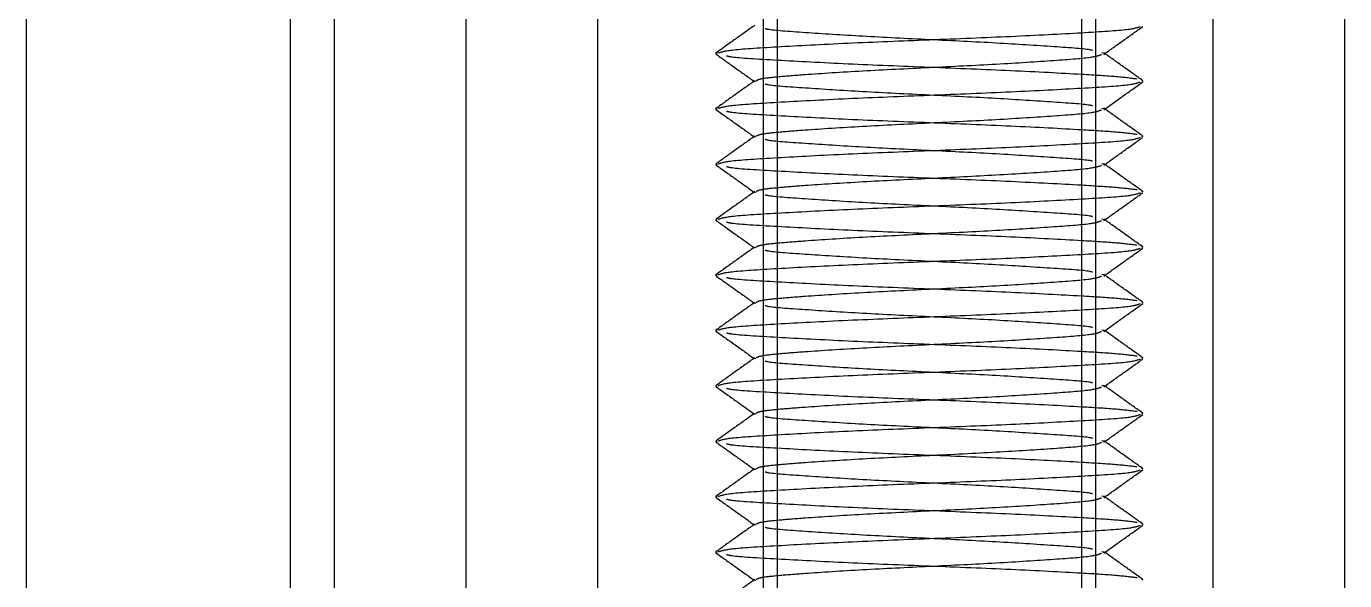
# Model space of a CAD drawing. Header units: metres. Extents: x 0 to 63075, y 0 to 44550.
# Drawn here: x 14174.71 to 14222.33, y 27033.82 to 27053.82 of the extents above; entities that cross this region are included whole.
import ezdxf

# ---------------------------------------------------------------- set-up
doc = ezdxf.new("R2010")
doc.units = ezdxf.units.M
doc.header["$LTSCALE"] = 75
doc.linetypes.add('HIDDEN2', pattern=[4.7625, 3.175, -1.5875])
for name, color, linetype in [('SDM', 7, 'Continuous'), ('SL4', 4, 'Continuous'), ('ST1', 7, 'HIDDEN2')]:
    doc.layers.add(name, color=color, linetype=linetype)

# ---------------------------------------------------------------- blocks, each defined once
blk = doc.blocks.new('A$Cb6dca9d5')
at = {"layer": 'SL4'}
for p, q in [((328.24, 215), (328.24, 1004.763)), ((337.765, 1004.763), (337.765, 54.76)), ((339.358, 381.194), (339.358, 91.194)), ((344.115, 378.194), (344.115, 86.437)), ((371.108, 378.194), (371.108, 86.437)), ((375.865, 378.019), (375.865, 91.194)), ((348.878, 344.217), (348.878, 117.694))]:
    blk.add_line(p, q, dxfattribs=at)
at = {"layer": 'ST1'}
for p, q in [((328.24, 215), (328.24, 1004.763)), ((333.003, 1004.763), (333.003, 4.763)), ((348.878, 381.194), (348.878, 81.194)), ((371.108, 381.194), (371.108, 86.437)), ((339.358, 378.194), (339.358, 91.194)), ((354.865, 121.694), (354.865, 340.694)), ((355.365, 340.694), (355.365, 121.694)), ((366.365, 121.694), (366.365, 340.694)), ((366.865, 340.694), (366.865, 121.694)), ((353.194, 313.056), (353.138, 313.069)), ((367.186, 313.069), (367.098, 313.092)), ((354.597, 312.055), (354.544, 312.069)), ((368.592, 312.069), (368.534, 312.09)), ((353.194, 311.056), (353.138, 311.069)), ((367.186, 311.069), (367.098, 311.092)), ((354.597, 310.055), (354.544, 310.069)), ((368.592, 310.069), (368.534, 310.09)), ((367.186, 309.069), (367.098, 309.092)), ((353.194, 309.056), (353.138, 309.069)), ((354.597, 308.055), (354.544, 308.069)), ((368.592, 308.069), (368.534, 308.09)), ((353.194, 307.056), (353.138, 307.069)), ((367.186, 307.069), (367.098, 307.092)), ((354.597, 306.055), (354.544, 306.069)), ((368.592, 306.069), (368.534, 306.09)), ((353.194, 305.056), (353.138, 305.069)), ((367.186, 305.069), (367.098, 305.092)), ((354.597, 304.055), (354.544, 304.069)), ((368.592, 304.069), (368.534, 304.09)), ((353.194, 303.056), (353.138, 303.069)), ((367.186, 303.069), (367.098, 303.092)), ((354.597, 302.055), (354.544, 302.069)), ((368.592, 302.069), (368.534, 302.09)), ((353.194, 301.056), (353.138, 301.069)), ((367.186, 301.069), (367.098, 301.092)), ((354.597, 300.055), (354.544, 300.069)), ((368.592, 300.069), (368.534, 300.09)), ((367.186, 299.069), (367.098, 299.092)), ((353.194, 299.056), (353.138, 299.069)), ((354.597, 298.055), (354.544, 298.069)), ((368.592, 298.069), (368.534, 298.09)), ((353.194, 297.056), (353.138, 297.069)), ((367.186, 297.069), (367.098, 297.092)), ((354.597, 296.055), (354.544, 296.069)), ((368.592, 296.069), (368.534, 296.09)), ((353.194, 295.056), (353.138, 295.069)), ((367.186, 295.069), (367.098, 295.092)), ((354.597, 294.055), (354.544, 294.069)), ((368.592, 294.069), (368.534, 294.09))]:
    blk.add_line(p, q, dxfattribs=at)
for points, knots in [([(354.561, 314.093), (354.326, 313.926), (353.856, 313.591), (353.386, 313.256), (353.151, 313.088)], [0, 0, 0, 0, 0.499908, 1, 1, 1, 1]), ([(353.229, 313.088), (353.334, 313.125), (353.561, 313.205), (355.282, 313.312), (357.822, 313.448), (360.865, 313.569), (363.908, 313.689), (366.447, 313.825), (368.157, 313.931), (368.382, 314.01), (368.485, 314.046)], [0, 0, 0, 0, 0.111758, 0.239388, 0.372264, 0.501747, 0.63123, 0.764106, 0.891736, 1, 1, 1, 1]), ([(366.759, 313.181), (366.74, 313.186), (366.578, 313.234), (365.389, 313.311), (363.365, 313.448), (360.865, 313.569), (358.367, 313.689), (356.334, 313.826), (355.127, 313.906), (354.964, 313.957), (354.936, 313.966)], [0, 0, 0, 0, 0.020732, 0.175704, 0.337058, 0.494284, 0.651511, 0.812864, 0.967837, 1, 1, 1, 1]), ([(367.164, 313.041), (367.399, 313.208), (367.869, 313.543), (368.339, 313.878), (368.574, 314.045)], [0, 0, 0, 0, 0.499911, 1, 1, 1, 1]), ([(353.143, 313.056), (353.377, 312.889), (353.847, 312.555), (354.316, 312.221), (354.55, 312.053)], [0, 0, 0, 0, 0.5000327, 1, 1, 1, 1]), ([(368.375, 312.147), (368.156, 312.175), (367.718, 312.232), (366.214, 312.325), (363.905, 312.448), (360.868, 312.569), (357.814, 312.689), (355.313, 312.826), (353.794, 312.912), (353.589, 312.968), (353.537, 312.983)], [0, 0, 0, 0, 0.103388, 0.206233, 0.357671, 0.505243, 0.652814, 0.804253, 0.949712, 1, 1, 1, 1]), ([(354.609, 312.092), (354.65, 312.116), (354.738, 312.168), (355.379, 312.238), (356.52, 312.328), (358.382, 312.448), (360.863, 312.569), (363.355, 312.689), (365.43, 312.825), (366.819, 312.93), (367.002, 313.007), (367.085, 313.042)], [0, 0, 0, 0, 0.0726073, 0.1550688, 0.2378835, 0.371691, 0.5020758, 0.6324606, 0.7662681, 0.8947836, 1, 1, 1, 1]), ([(368.577, 312.09), (368.342, 312.257), (367.873, 312.591), (367.404, 312.926), (367.169, 313.093)], [0, 0, 0, 0, 0.500042, 1, 1, 1, 1]), ([(354.561, 312.093), (354.326, 311.926), (353.856, 311.591), (353.386, 311.256), (353.151, 311.088)], [0, 0, 0, 0, 0.499908, 1, 1, 1, 1]), ([(353.229, 311.088), (353.334, 311.125), (353.561, 311.205), (355.282, 311.312), (357.822, 311.448), (360.865, 311.569), (363.908, 311.689), (366.447, 311.825), (368.157, 311.931), (368.382, 312.01), (368.485, 312.046)], [0, 0, 0, 0, 0.111758, 0.239388, 0.372264, 0.501747, 0.63123, 0.764106, 0.891736, 1, 1, 1, 1]), ([(366.759, 311.181), (366.74, 311.186), (366.578, 311.234), (365.389, 311.311), (363.365, 311.448), (360.865, 311.569), (358.367, 311.689), (356.334, 311.826), (355.127, 311.906), (354.964, 311.957), (354.936, 311.966)], [0, 0, 0, 0, 0.020732, 0.175704, 0.337058, 0.494284, 0.651511, 0.812864, 0.967837, 1, 1, 1, 1]), ([(367.164, 311.041), (367.399, 311.208), (367.869, 311.543), (368.339, 311.878), (368.574, 312.045)], [0, 0, 0, 0, 0.499911, 1, 1, 1, 1]), ([(353.143, 311.056), (353.377, 310.889), (353.847, 310.555), (354.316, 310.221), (354.55, 310.053)], [0, 0, 0, 0, 0.500033, 1, 1, 1, 1]), ([(354.609, 310.092), (354.65, 310.116), (354.738, 310.168), (355.379, 310.238), (356.52, 310.328), (358.382, 310.448), (360.863, 310.569), (363.355, 310.689), (365.43, 310.825), (366.819, 310.93), (367.002, 311.007), (367.085, 311.042)], [0, 0, 0, 0, 0.072607, 0.155069, 0.237884, 0.371691, 0.502076, 0.632461, 0.766268, 0.894784, 1, 1, 1, 1]), ([(368.577, 310.09), (368.342, 310.257), (367.873, 310.591), (367.404, 310.926), (367.169, 311.093)], [0, 0, 0, 0, 0.5000417, 1, 1, 1, 1]), ([(368.375, 310.147), (368.156, 310.175), (367.718, 310.232), (366.214, 310.325), (363.905, 310.448), (360.868, 310.569), (357.814, 310.689), (355.313, 310.826), (353.794, 310.912), (353.589, 310.968), (353.537, 310.983)], [0, 0, 0, 0, 0.103388, 0.206233, 0.357671, 0.505243, 0.652814, 0.804253, 0.949712, 1, 1, 1, 1]), ([(354.561, 310.093), (354.326, 309.926), (353.856, 309.591), (353.386, 309.256), (353.151, 309.088)], [0, 0, 0, 0, 0.4999079, 1, 1, 1, 1]), ([(353.229, 309.088), (353.334, 309.125), (353.561, 309.205), (355.282, 309.312), (357.822, 309.448), (360.865, 309.569), (363.908, 309.689), (366.447, 309.825), (368.157, 309.931), (368.382, 310.01), (368.485, 310.046)], [0, 0, 0, 0, 0.111758, 0.239388, 0.372264, 0.501747, 0.63123, 0.764106, 0.891736, 1, 1, 1, 1]), ([(367.164, 309.041), (367.399, 309.208), (367.869, 309.543), (368.339, 309.878), (368.574, 310.045)], [0, 0, 0, 0, 0.499911, 1, 1, 1, 1]), ([(366.759, 309.181), (366.74, 309.186), (366.578, 309.234), (365.389, 309.311), (363.365, 309.448), (360.865, 309.569), (358.367, 309.689), (356.334, 309.826), (355.127, 309.906), (354.964, 309.957), (354.936, 309.966)], [0, 0, 0, 0, 0.020732, 0.175704, 0.337058, 0.494284, 0.651511, 0.812864, 0.967837, 1, 1, 1, 1]), ([(368.577, 308.09), (368.342, 308.257), (367.873, 308.591), (367.404, 308.926), (367.169, 309.093)], [0, 0, 0, 0, 0.500042, 1, 1, 1, 1]), ([(353.143, 309.056), (353.377, 308.889), (353.847, 308.555), (354.316, 308.221), (354.55, 308.053)], [0, 0, 0, 0, 0.500033, 1, 1, 1, 1]), ([(368.375, 308.147), (368.156, 308.175), (367.718, 308.232), (366.214, 308.325), (363.905, 308.448), (360.868, 308.569), (357.814, 308.689), (355.313, 308.826), (353.794, 308.912), (353.589, 308.968), (353.537, 308.983)], [0, 0, 0, 0, 0.103388, 0.206233, 0.357671, 0.505243, 0.652814, 0.804253, 0.949712, 1, 1, 1, 1]), ([(354.609, 308.092), (354.65, 308.116), (354.738, 308.168), (355.379, 308.238), (356.52, 308.328), (358.382, 308.448), (360.863, 308.569), (363.355, 308.689), (365.43, 308.825), (366.819, 308.93), (367.002, 309.007), (367.085, 309.042)], [0, 0, 0, 0, 0.072607, 0.155069, 0.237884, 0.371691, 0.502076, 0.632461, 0.766268, 0.894784, 1, 1, 1, 1]), ([(354.561, 308.093), (354.326, 307.926), (353.856, 307.591), (353.386, 307.256), (353.151, 307.088)], [0, 0, 0, 0, 0.499908, 1, 1, 1, 1]), ([(353.229, 307.088), (353.334, 307.125), (353.561, 307.205), (355.282, 307.312), (357.822, 307.448), (360.865, 307.569), (363.908, 307.689), (366.447, 307.825), (368.157, 307.931), (368.382, 308.01), (368.485, 308.046)], [0, 0, 0, 0, 0.111758, 0.239388, 0.372264, 0.501747, 0.63123, 0.764106, 0.891736, 1, 1, 1, 1]), ([(366.759, 307.181), (366.74, 307.186), (366.578, 307.234), (365.389, 307.311), (363.365, 307.448), (360.865, 307.569), (358.367, 307.689), (356.334, 307.826), (355.127, 307.906), (354.964, 307.957), (354.936, 307.966)], [0, 0, 0, 0, 0.020732, 0.175704, 0.337058, 0.494284, 0.651511, 0.812864, 0.967837, 1, 1, 1, 1]), ([(367.164, 307.041), (367.399, 307.208), (367.869, 307.543), (368.339, 307.878), (368.574, 308.045)], [0, 0, 0, 0, 0.4999108, 1, 1, 1, 1]), ([(353.143, 307.056), (353.377, 306.889), (353.847, 306.555), (354.316, 306.221), (354.55, 306.053)], [0, 0, 0, 0, 0.500033, 1, 1, 1, 1]), ([(368.375, 306.147), (368.156, 306.175), (367.718, 306.232), (366.214, 306.325), (363.905, 306.448), (360.868, 306.569), (357.814, 306.689), (355.313, 306.826), (353.794, 306.912), (353.589, 306.968), (353.537, 306.983)], [0, 0, 0, 0, 0.1033882, 0.2062326, 0.357671, 0.5052426, 0.6528142, 0.8042526, 0.9497121, 1, 1, 1, 1]), ([(354.609, 306.092), (354.65, 306.116), (354.738, 306.168), (355.379, 306.238), (356.52, 306.328), (358.382, 306.448), (360.863, 306.569), (363.355, 306.689), (365.43, 306.825), (366.819, 306.93), (367.002, 307.007), (367.085, 307.042)], [0, 0, 0, 0, 0.072607, 0.155069, 0.237884, 0.371691, 0.502076, 0.632461, 0.766268, 0.894784, 1, 1, 1, 1]), ([(368.577, 306.09), (368.342, 306.257), (367.873, 306.591), (367.404, 306.926), (367.169, 307.093)], [0, 0, 0, 0, 0.500042, 1, 1, 1, 1]), ([(354.561, 306.093), (354.326, 305.926), (353.856, 305.591), (353.386, 305.256), (353.151, 305.088)], [0, 0, 0, 0, 0.499908, 1, 1, 1, 1]), ([(353.229, 305.088), (353.334, 305.125), (353.561, 305.205), (355.282, 305.312), (357.822, 305.448), (360.865, 305.569), (363.908, 305.689), (366.447, 305.825), (368.157, 305.931), (368.382, 306.01), (368.485, 306.046)], [0, 0, 0, 0, 0.111758, 0.239388, 0.372264, 0.501747, 0.63123, 0.764106, 0.891736, 1, 1, 1, 1]), ([(366.759, 305.181), (366.74, 305.186), (366.578, 305.234), (365.389, 305.311), (363.365, 305.448), (360.865, 305.569), (358.367, 305.689), (356.334, 305.826), (355.127, 305.906), (354.964, 305.957), (354.936, 305.966)], [0, 0, 0, 0, 0.020732, 0.175704, 0.337058, 0.494284, 0.651511, 0.812864, 0.967837, 1, 1, 1, 1]), ([(367.164, 305.041), (367.399, 305.208), (367.869, 305.543), (368.339, 305.878), (368.574, 306.045)], [0, 0, 0, 0, 0.499911, 1, 1, 1, 1]), ([(353.143, 305.056), (353.377, 304.889), (353.847, 304.555), (354.316, 304.221), (354.55, 304.053)], [0, 0, 0, 0, 0.5000327, 1, 1, 1, 1]), ([(368.375, 304.147), (368.156, 304.175), (367.718, 304.232), (366.214, 304.325), (363.905, 304.448), (360.868, 304.569), (357.814, 304.689), (355.313, 304.826), (353.794, 304.912), (353.589, 304.968), (353.537, 304.983)], [0, 0, 0, 0, 0.103388, 0.206233, 0.357671, 0.505243, 0.652814, 0.804253, 0.949712, 1, 1, 1, 1]), ([(354.609, 304.092), (354.65, 304.116), (354.738, 304.168), (355.379, 304.238), (356.52, 304.328), (358.382, 304.448), (360.863, 304.569), (363.355, 304.689), (365.43, 304.825), (366.819, 304.93), (367.002, 305.007), (367.085, 305.042)], [0, 0, 0, 0, 0.072607, 0.155069, 0.237884, 0.371691, 0.502076, 0.632461, 0.766268, 0.894784, 1, 1, 1, 1]), ([(368.577, 304.09), (368.342, 304.257), (367.873, 304.591), (367.404, 304.926), (367.169, 305.093)], [0, 0, 0, 0, 0.500042, 1, 1, 1, 1]), ([(354.561, 304.093), (354.326, 303.926), (353.856, 303.591), (353.386, 303.256), (353.151, 303.088)], [0, 0, 0, 0, 0.499908, 1, 1, 1, 1]), ([(353.229, 303.088), (353.334, 303.125), (353.561, 303.205), (355.282, 303.312), (357.822, 303.448), (360.865, 303.569), (363.908, 303.689), (366.447, 303.825), (368.157, 303.931), (368.382, 304.01), (368.485, 304.046)], [0, 0, 0, 0, 0.111758, 0.239388, 0.372264, 0.501747, 0.63123, 0.764106, 0.891736, 1, 1, 1, 1]), ([(366.759, 303.181), (366.74, 303.186), (366.578, 303.234), (365.389, 303.311), (363.365, 303.448), (360.865, 303.569), (358.367, 303.689), (356.334, 303.826), (355.127, 303.906), (354.964, 303.957), (354.936, 303.966)], [0, 0, 0, 0, 0.020732, 0.175704, 0.337058, 0.494284, 0.651511, 0.812864, 0.967837, 1, 1, 1, 1]), ([(367.164, 303.041), (367.399, 303.208), (367.869, 303.543), (368.339, 303.878), (368.574, 304.045)], [0, 0, 0, 0, 0.4999108, 1, 1, 1, 1]), ([(353.143, 303.056), (353.377, 302.889), (353.847, 302.555), (354.316, 302.221), (354.55, 302.053)], [0, 0, 0, 0, 0.500033, 1, 1, 1, 1]), ([(368.375, 302.147), (368.156, 302.175), (367.718, 302.232), (366.214, 302.325), (363.905, 302.448), (360.868, 302.569), (357.814, 302.689), (355.313, 302.826), (353.794, 302.912), (353.589, 302.968), (353.537, 302.983)], [0, 0, 0, 0, 0.103388, 0.206233, 0.357671, 0.505243, 0.652814, 0.804253, 0.949712, 1, 1, 1, 1]), ([(354.609, 302.092), (354.65, 302.116), (354.738, 302.168), (355.379, 302.238), (356.52, 302.328), (358.382, 302.448), (360.863, 302.569), (363.355, 302.689), (365.43, 302.825), (366.819, 302.93), (367.002, 303.007), (367.085, 303.042)], [0, 0, 0, 0, 0.072607, 0.155069, 0.237884, 0.371691, 0.502076, 0.632461, 0.766268, 0.894784, 1, 1, 1, 1]), ([(368.577, 302.09), (368.342, 302.257), (367.873, 302.591), (367.404, 302.926), (367.169, 303.093)], [0, 0, 0, 0, 0.5000417, 1, 1, 1, 1]), ([(354.561, 302.093), (354.326, 301.926), (353.856, 301.591), (353.386, 301.256), (353.151, 301.088)], [0, 0, 0, 0, 0.4999079, 1, 1, 1, 1]), ([(353.229, 301.088), (353.334, 301.125), (353.561, 301.205), (355.282, 301.312), (357.822, 301.448), (360.865, 301.569), (363.908, 301.689), (366.447, 301.825), (368.157, 301.931), (368.382, 302.01), (368.485, 302.046)], [0, 0, 0, 0, 0.111758, 0.239388, 0.372264, 0.501747, 0.63123, 0.764106, 0.891736, 1, 1, 1, 1]), ([(366.759, 301.181), (366.74, 301.186), (366.578, 301.234), (365.389, 301.311), (363.365, 301.448), (360.865, 301.569), (358.367, 301.689), (356.334, 301.826), (355.127, 301.906), (354.964, 301.957), (354.936, 301.966)], [0, 0, 0, 0, 0.020732, 0.175704, 0.337058, 0.494284, 0.651511, 0.812864, 0.967837, 1, 1, 1, 1]), ([(367.164, 301.041), (367.399, 301.208), (367.869, 301.543), (368.339, 301.878), (368.574, 302.045)], [0, 0, 0, 0, 0.4999108, 1, 1, 1, 1]), ([(353.143, 301.056), (353.377, 300.889), (353.847, 300.555), (354.316, 300.221), (354.55, 300.053)], [0, 0, 0, 0, 0.500033, 1, 1, 1, 1]), ([(354.609, 300.092), (354.65, 300.116), (354.738, 300.168), (355.379, 300.238), (356.52, 300.328), (358.382, 300.448), (360.863, 300.569), (363.355, 300.689), (365.43, 300.825), (366.819, 300.93), (367.002, 301.007), (367.085, 301.042)], [0, 0, 0, 0, 0.072607, 0.155069, 0.237884, 0.371691, 0.502076, 0.632461, 0.766268, 0.894784, 1, 1, 1, 1]), ([(368.577, 300.09), (368.342, 300.257), (367.873, 300.591), (367.404, 300.926), (367.169, 301.093)], [0, 0, 0, 0, 0.500042, 1, 1, 1, 1]), ([(368.375, 300.147), (368.156, 300.175), (367.718, 300.232), (366.214, 300.325), (363.905, 300.448), (360.868, 300.569), (357.814, 300.689), (355.313, 300.826), (353.794, 300.912), (353.589, 300.968), (353.537, 300.983)], [0, 0, 0, 0, 0.103388, 0.206233, 0.357671, 0.505243, 0.652814, 0.804253, 0.949712, 1, 1, 1, 1]), ([(354.561, 300.093), (354.326, 299.926), (353.856, 299.591), (353.386, 299.256), (353.151, 299.088)], [0, 0, 0, 0, 0.499908, 1, 1, 1, 1]), ([(353.229, 299.088), (353.334, 299.125), (353.561, 299.205), (355.282, 299.312), (357.822, 299.448), (360.865, 299.569), (363.908, 299.689), (366.447, 299.825), (368.157, 299.931), (368.382, 300.01), (368.485, 300.046)], [0, 0, 0, 0, 0.111758, 0.239388, 0.372264, 0.501747, 0.63123, 0.764106, 0.891736, 1, 1, 1, 1]), ([(367.164, 299.041), (367.399, 299.208), (367.869, 299.543), (368.339, 299.878), (368.574, 300.045)], [0, 0, 0, 0, 0.499911, 1, 1, 1, 1]), ([(366.759, 299.181), (366.74, 299.186), (366.578, 299.234), (365.389, 299.311), (363.365, 299.448), (360.865, 299.569), (358.367, 299.689), (356.334, 299.826), (355.127, 299.906), (354.964, 299.957), (354.936, 299.966)], [0, 0, 0, 0, 0.020732, 0.175704, 0.337058, 0.494284, 0.651511, 0.812864, 0.967837, 1, 1, 1, 1]), ([(368.577, 298.09), (368.342, 298.257), (367.873, 298.591), (367.404, 298.926), (367.169, 299.093)], [0, 0, 0, 0, 0.500042, 1, 1, 1, 1]), ([(353.143, 299.056), (353.377, 298.889), (353.847, 298.555), (354.316, 298.221), (354.55, 298.053)], [0, 0, 0, 0, 0.5000327, 1, 1, 1, 1]), ([(368.375, 298.147), (368.156, 298.175), (367.718, 298.232), (366.214, 298.325), (363.905, 298.448), (360.868, 298.569), (357.814, 298.689), (355.313, 298.826), (353.794, 298.912), (353.589, 298.968), (353.537, 298.983)], [0, 0, 0, 0, 0.103388, 0.206233, 0.357671, 0.505243, 0.652814, 0.804253, 0.949712, 1, 1, 1, 1]), ([(354.609, 298.092), (354.65, 298.116), (354.738, 298.168), (355.379, 298.238), (356.52, 298.328), (358.382, 298.448), (360.863, 298.569), (363.355, 298.689), (365.43, 298.825), (366.819, 298.93), (367.002, 299.007), (367.085, 299.042)], [0, 0, 0, 0, 0.072607, 0.155069, 0.237884, 0.371691, 0.502076, 0.632461, 0.766268, 0.894784, 1, 1, 1, 1]), ([(354.561, 298.093), (354.326, 297.926), (353.856, 297.591), (353.386, 297.256), (353.151, 297.088)], [0, 0, 0, 0, 0.499908, 1, 1, 1, 1]), ([(353.229, 297.088), (353.334, 297.125), (353.561, 297.205), (355.282, 297.312), (357.822, 297.448), (360.865, 297.569), (363.908, 297.689), (366.447, 297.825), (368.157, 297.931), (368.382, 298.01), (368.485, 298.046)], [0, 0, 0, 0, 0.111758, 0.239388, 0.372264, 0.501747, 0.63123, 0.764106, 0.891736, 1, 1, 1, 1]), ([(366.759, 297.181), (366.74, 297.186), (366.578, 297.234), (365.389, 297.311), (363.365, 297.448), (360.865, 297.569), (358.367, 297.689), (356.334, 297.826), (355.127, 297.906), (354.964, 297.957), (354.936, 297.966)], [0, 0, 0, 0, 0.020732, 0.175704, 0.337058, 0.494284, 0.651511, 0.812864, 0.967837, 1, 1, 1, 1]), ([(367.164, 297.041), (367.399, 297.208), (367.869, 297.543), (368.339, 297.878), (368.574, 298.045)], [0, 0, 0, 0, 0.4999108, 1, 1, 1, 1]), ([(353.143, 297.056), (353.377, 296.889), (353.847, 296.555), (354.316, 296.221), (354.55, 296.053)], [0, 0, 0, 0, 0.500033, 1, 1, 1, 1]), ([(368.375, 296.147), (368.156, 296.175), (367.718, 296.232), (366.214, 296.325), (363.905, 296.448), (360.868, 296.569), (357.814, 296.689), (355.313, 296.826), (353.794, 296.912), (353.589, 296.968), (353.537, 296.983)], [0, 0, 0, 0, 0.103388, 0.206233, 0.357671, 0.505243, 0.652814, 0.804253, 0.949712, 1, 1, 1, 1]), ([(354.609, 296.092), (354.65, 296.116), (354.738, 296.168), (355.379, 296.238), (356.52, 296.328), (358.382, 296.448), (360.863, 296.569), (363.355, 296.689), (365.43, 296.825), (366.819, 296.93), (367.002, 297.007), (367.085, 297.042)], [0, 0, 0, 0, 0.072607, 0.155069, 0.237884, 0.371691, 0.502076, 0.632461, 0.766268, 0.894784, 1, 1, 1, 1]), ([(368.577, 296.09), (368.342, 296.257), (367.873, 296.591), (367.404, 296.926), (367.169, 297.093)], [0, 0, 0, 0, 0.500042, 1, 1, 1, 1]), ([(354.561, 296.093), (354.326, 295.926), (353.856, 295.591), (353.386, 295.256), (353.151, 295.088)], [0, 0, 0, 0, 0.499908, 1, 1, 1, 1]), ([(353.229, 295.088), (353.334, 295.125), (353.561, 295.205), (355.282, 295.312), (357.822, 295.448), (360.865, 295.569), (363.908, 295.689), (366.447, 295.825), (368.157, 295.931), (368.382, 296.01), (368.485, 296.046)], [0, 0, 0, 0, 0.111758, 0.239388, 0.372264, 0.501747, 0.63123, 0.764106, 0.891736, 1, 1, 1, 1]), ([(366.759, 295.181), (366.74, 295.186), (366.578, 295.234), (365.389, 295.311), (363.365, 295.448), (360.865, 295.569), (358.367, 295.689), (356.334, 295.826), (355.127, 295.906), (354.964, 295.957), (354.936, 295.966)], [0, 0, 0, 0, 0.020732, 0.175704, 0.337058, 0.494284, 0.651511, 0.812864, 0.967837, 1, 1, 1, 1]), ([(367.164, 295.041), (367.399, 295.208), (367.869, 295.543), (368.339, 295.878), (368.574, 296.045)], [0, 0, 0, 0, 0.499911, 1, 1, 1, 1]), ([(353.143, 295.056), (353.377, 294.889), (353.847, 294.555), (354.316, 294.221), (354.55, 294.053)], [0, 0, 0, 0, 0.500033, 1, 1, 1, 1]), ([(368.375, 294.147), (368.156, 294.175), (367.718, 294.232), (366.214, 294.325), (363.905, 294.448), (360.868, 294.569), (357.814, 294.689), (355.313, 294.826), (353.794, 294.912), (353.589, 294.968), (353.537, 294.983)], [0, 0, 0, 0, 0.103388, 0.206233, 0.357671, 0.505243, 0.652814, 0.804253, 0.949712, 1, 1, 1, 1]), ([(354.609, 294.092), (354.65, 294.116), (354.738, 294.168), (355.379, 294.238), (356.52, 294.328), (358.382, 294.448), (360.863, 294.569), (363.355, 294.689), (365.43, 294.825), (366.819, 294.93), (367.002, 295.007), (367.085, 295.042)], [0, 0, 0, 0, 0.072607, 0.155069, 0.237884, 0.371691, 0.502076, 0.632461, 0.766268, 0.894784, 1, 1, 1, 1]), ([(368.577, 294.09), (368.342, 294.257), (367.873, 294.591), (367.404, 294.926), (367.169, 295.093)], [0, 0, 0, 0, 0.500042, 1, 1, 1, 1]), ([(354.561, 294.093), (354.326, 293.926), (353.856, 293.591), (353.386, 293.256), (353.151, 293.088)], [0, 0, 0, 0, 0.499908, 1, 1, 1, 1])]:
    blk.add_open_spline(points, degree=3, knots=knots, dxfattribs=at)

msp = doc.modelspace()

# ---------------------------------------------------------------- block references
at = {"layer": 'SDM'}
msp.add_blockref('A$Cb6dca9d5', (13846.469, 26739.769), dxfattribs=at)

doc.saveas('drawing.dxf')
